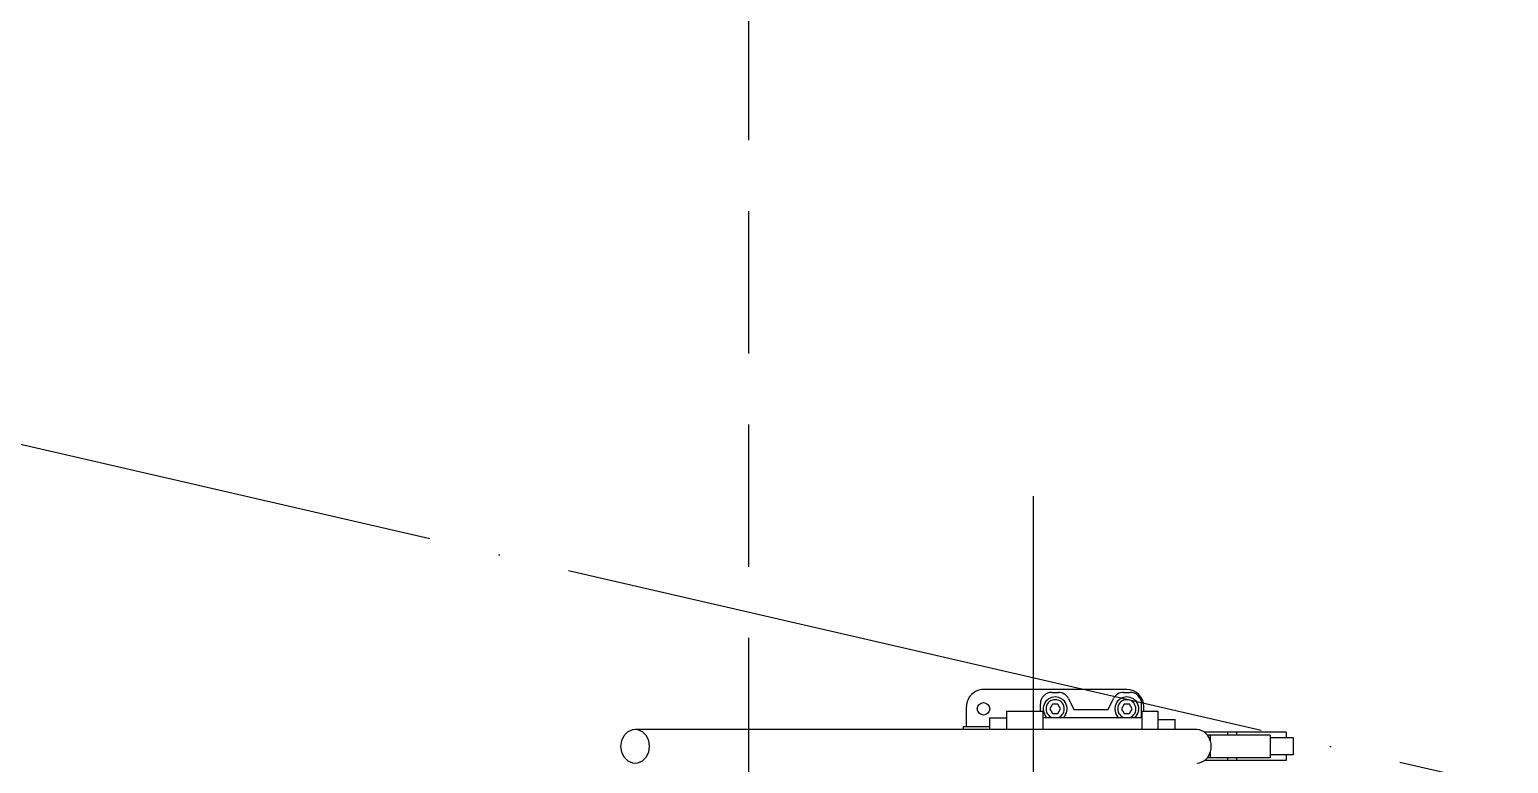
# Model space of a CAD drawing. Header units: millimetres. Extents: x 1084702 to 1166801, y 36632 to 124519.
# Drawn here: x 1097260 to 1098561, y 59780 to 60425 of the extents above; entities that cross this region are included whole.
import ezdxf

# ---------------------------------------------------------------- set-up
doc = ezdxf.new("R2010")
doc.units = ezdxf.units.MM
doc.header["$LTSCALE"] = 250
doc.linetypes.add('CENTER', pattern=[3, 2.5, -0.25, 0, -0.25])
doc.linetypes.add('DASHED', pattern=[0.75, 0.5, -0.25])
doc.layers.get('0').update_dxf_attribs({"color": 255})

# ---------------------------------------------------------------- blocks, each defined once
blk = doc.blocks.new('PK65002M m platform_top')
at = {"linetype": 'Continuous'}
for p, q in [((-10214.5, 1589.2), (-10142.8, 1589.2)), ((-10214.5, 1584.2), (-10214.5, 1589.2)), ((-10200.6, 1586.7), (-10145.4, 1586.7)), ((-10200.6, 1566.7), (-10200.6, 1586.7)), ((-10171, 1586.7), (-10171, 1589.2)), ((-10163, 1586.7), (-10163, 1589.2)), ((-10147.9, 1581.4), (-10147.9, 1586.7)), ((-10220.7, 1584.2), (-10200.4, 1584.2)), ((-10220.7, 1569.2), (-10220.7, 1584.2)), ((-10220.7, 1569.2), (-10200.4, 1569.2)), ((-10214.5, 1564.2), (-10214.5, 1569.2)), ((-10214.5, 1564.2), (-10142.8, 1564.2)), ((-10200.6, 1566.7), (-10145.4, 1566.7)), ((-10171, 1564.2), (-10171, 1566.7)), ((-10163, 1564.2), (-10163, 1566.7)), ((-10147.9, 1566.7), (-10147.9, 1571.9)), ((-9642.2, 1561.7), (-10136.1, 1561.7)), ((-10117, 1561.7), (-10117, 1553.2)), ((-10102, 1561.7), (-10102, 1545.7)), ((-10088, 1561.7), (-10088, 1545.7)), ((-10001, 1561.7), (-10001, 1545.7)), ((-9969, 1561.7), (-9969, 1545.7)), ((-9954, 1561.7), (-9954, 1551.7)), ((-9931, 1561.7), (-9931, 1559.2)), ((-10102, 1553.2), (-10117, 1553.2)), ((-10001, 1551.2), (-10088, 1551.2)), ((-10087.5, 1551.2), (-10087.5, 1539.2)), ((-10076.8, 1547.7), (-10079.1, 1543.7)), ((-10072.2, 1547.7), (-10076.8, 1547.7)), ((-10069.9, 1543.7), (-10072.2, 1547.7)), ((-10013.8, 1547.7), (-10016.1, 1543.7)), ((-10009.2, 1547.7), (-10013.8, 1547.7)), ((-10006.9, 1543.7), (-10009.2, 1547.7)), ((-9954, 1551.7), (-9969, 1551.7)), ((-9931, 1559.2), (-9954, 1559.2)), ((-9933.5, 1559.2), (-9933.5, 1541.7)), ((-10088, 1545.7), (-10102, 1545.7)), ((-10089.5, 1545.7), (-10089.5, 1541.7)), ((-10079.1, 1543.7), (-10076.8, 1539.7)), ((-10076.8, 1539.7), (-10072.2, 1539.7)), ((-10072.2, 1539.7), (-10069.9, 1543.7)), ((-10058, 1544.2), (-10062.8, 1534.7)), ((-10028, 1544.2), (-10058, 1544.2)), ((-10023.3, 1534.7), (-10028, 1544.2)), ((-10016.1, 1543.7), (-10013.8, 1539.7)), ((-10013.8, 1539.7), (-10009.2, 1539.7)), ((-10009.2, 1539.7), (-10006.9, 1543.7)), ((-9969, 1545.7), (-10001, 1545.7)), ((-9998.5, 1545.7), (-9998.5, 1539.2)), ((-10071.7, 1529.2), (-10077.5, 1529.2)), ((-10074.5, 1526.7), (-9948.5, 1526.7)), ((-10008.5, 1529.2), (-10014.3, 1529.2))]:
    blk.add_line(p, q, dxfattribs=at)
at = {"linetype": 'CENTER'}
blk.add_lwpolyline([(-9992.1, 1356.6), (-9992.1, 4178.5)], dxfattribs=at)
at = {"linetype": 'Continuous'}
for points in [[(-10145.4, 1586.7), (-10146.8, 1584.2), (-10147.9, 1581.4)], [(-10145.4, 1586.7), (-10142.1, 1589.8), (-10138.2, 1591.5), (-10136.1, 1591.7)], [(-9654.6, 1576.7), (-9653.9, 1581.8), (-9651.7, 1586.3), (-9648.4, 1589.7), (-9644.3, 1591.5), (-9642.2, 1591.7)], [(-9642.2, 1591.7), (-9640, 1591.5), (-9636, 1589.7), (-9632.6, 1586.3), (-9630.5, 1581.8), (-9629.7, 1576.7)], [(-10148.5, 1576.7), (-10148.4, 1579.1), (-10147.9, 1581.4)], [(-10147.9, 1571.9), (-10148.4, 1574.2), (-10148.5, 1576.7)], [(-9642.2, 1561.7), (-9644.3, 1561.9), (-9648.4, 1563.7), (-9651.7, 1567), (-9653.9, 1571.5), (-9654.6, 1576.7)], [(-9629.7, 1576.7), (-9630.5, 1571.5), (-9632.6, 1567), (-9636, 1563.7), (-9640, 1561.9), (-9642.2, 1561.7)], [(-10147.9, 1571.9), (-10146.8, 1569.1), (-10145.4, 1566.7)], [(-10136.1, 1561.7), (-10138.2, 1561.9), (-10142.1, 1563.5), (-10145.4, 1566.7)]]:
    blk.add_lwpolyline(points, dxfattribs=at)
blk.add_circle((-9948.5, 1543.7), 5.5, dxfattribs=at)
for centre, radius, start, end in [((-10074.5, 1543.7), 10.5, 134.2705, 45.7295), ((-10074.5, 1543.7), 8, 110.2976, 69.7024), ((-10011.5, 1543.7), 10.5, 134.2705, 45.7295), ((-10011.5, 1543.7), 8, 110.2976, 69.7024), ((-10074.5, 1541.7), 15, 180, 270), ((-10077.5, 1539.2), 10, 180, 270), ((-10071.7, 1539.2), 10, 270, 333.4349), ((-10014.3, 1539.2), 10, 206.5651, 270), ((-10008.5, 1539.2), 10, 270, 0), ((-9948.5, 1541.7), 15, 270, 0)]:
    blk.add_arc(centre, radius, start, end, dxfattribs=at)
blk = doc.blocks.new('1-deck_B4_1')
at = {"linetype": 'DASHED'}
blk.add_line((80129.6, 22919.4), (80129.6, 32519.4), dxfattribs=at)
at = {"linetype": 'CENTER'}
blk.add_line((82042, 25063.4), (75168.6, 26647.6), dxfattribs=at)
at = {"linetype": 'CENTER', "rotation": 180}
blk.add_blockref('PK65002M m platform_top', (70387.5, 26963.1), dxfattribs=at)

msp = doc.modelspace()

# ---------------------------------------------------------------- block references
msp.add_blockref('1-deck_B4_1', (1017763, 34408.6))

doc.saveas('drawing.dxf')
